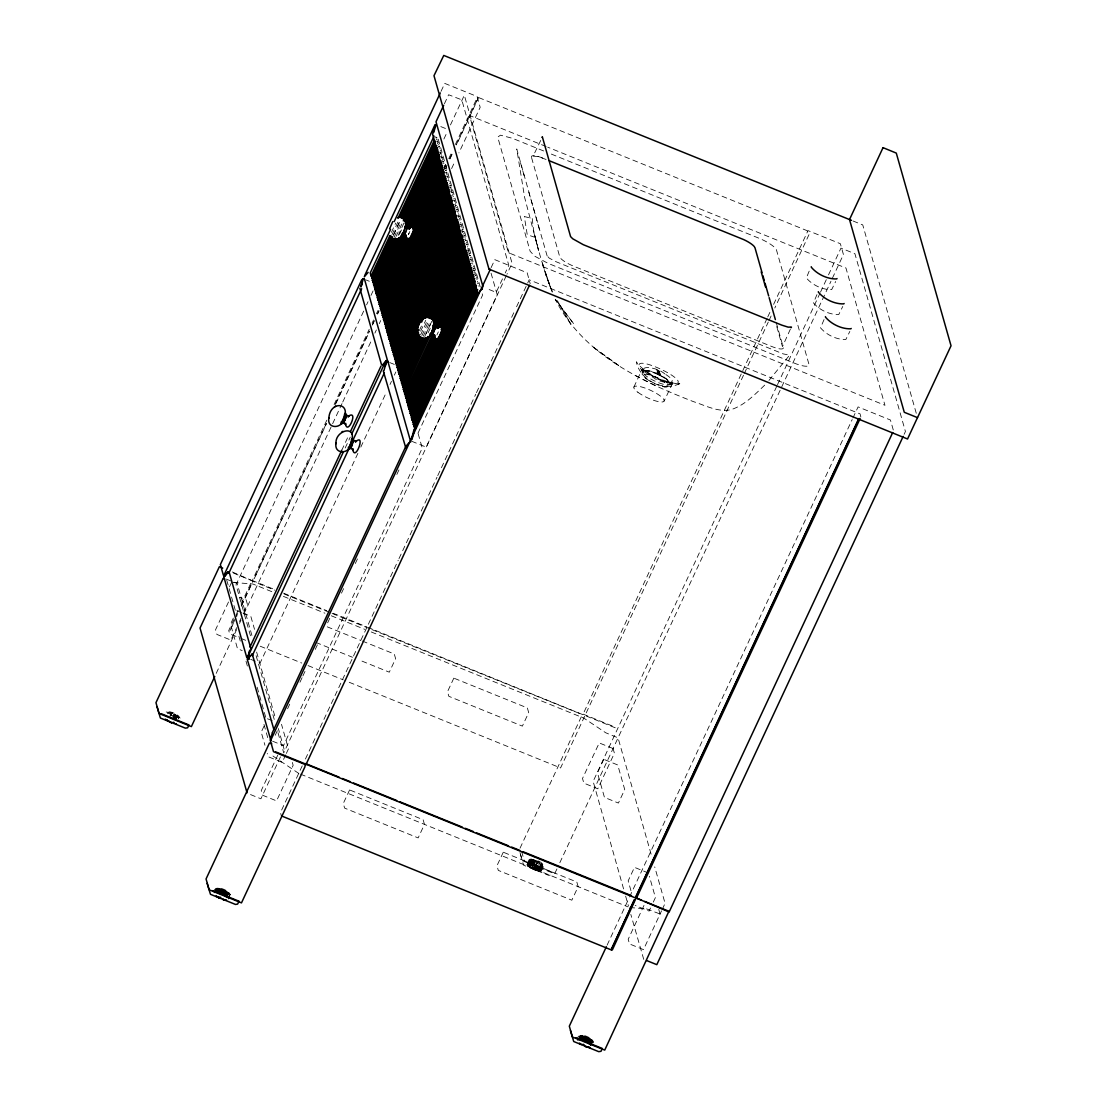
<?xml version="1.0" encoding="UTF-8"?>
<svg xmlns="http://www.w3.org/2000/svg" width="1107" height="1107" viewBox="0 0 1107 1107"><rect width="100%" height="100%" fill="white"/><g stroke="black" fill="none" stroke-linecap="round" stroke-linejoin="round"><path stroke-width="0.75" stroke-dasharray="5 3.75" d="M467.458 244.938L465.964 243.748M441.029 91.369L444.737 83.399L477.103 96.503L480.175 107.31L458.907 152.891M444.391 103.809L448.612 94.745L461.785 99.851L508.805 265.348L505.262 272.917M391.394 232.373L395.752 223.033M392.016 234.546L398.631 220.431M393.359 235.182L400.609 219.615M229.509 586.835L231.612 582.324M393.442 235.058L400.692 219.504M170.035 715.855L171.405 712.866L172.789 713.406M170.409 715.994L171.779 713.005M170.782 716.118L172.166 713.143M394.064 237.244L401.315 221.691M396.057 236.428L402.657 222.313M172.692 716.962L174.325 714.098L172.249 718.54M172.637 718.734L174.311 714.112M398.119 235.5L404.013 222.936M173.01 718.913L174.698 714.292M173.384 719.107L175.058 714.485M363.663 311.109L235.999 584.87L251.441 639.251M366.583 304.854L368.036 301.713M370.956 295.458L373.142 290.767M399.406 234.449L402.325 228.194M443.907 139.025L447.546 131.193M450.466 124.939L464.331 95.216L512.071 263.272L506.964 274.218M173.744 719.301L175.432 714.679M228.512 601.973L215.561 629.745L216.889 634.422L230.865 640.081L236.663 627.655M174.076 719.508L175.792 714.859M175.114 718.222L176.151 715.067M174.795 719.91L176.497 715.26M175.114 720.103L176.829 715.454M175.432 720.311L177.148 715.662M175.75 720.519L177.466 715.855M178.255 718.983L179.002 717.378A6.075 1.481 25 0 0 172.36 712.479A6.075 1.481 25 0 0 169.689 714.015A6.075 1.481 25 0 0 179.002 717.378M409.825 231.488L408.372 234.601L409.908 231.363M233.328 618.107L230.519 624.127L237.493 648.688L242.212 650.584M236.76 610.746L241.534 612.517M233.854 619.533L228.734 630.52L229.675 633.827L239.403 637.77M236.732 613.347L238.185 610.248M241.077 604.062L251.967 580.691M326.8 420.203L252.092 581.009L274.605 590.128M334.106 404.539L369.171 329.346M372.09 323.078L373.557 319.951M376.477 313.682L377.93 310.541M444.723 169.426L444.322 168.029L445.872 164.874M448.792 158.605L452.445 150.773M455.364 144.505L477.338 97.361L478.445 97.817L456.471 144.948M235.57 618.066L229.827 630.962L233.508 623.075M236.289 616.516L237.742 613.416M241.34 605.681L252.963 580.774L273.941 589.27M326.344 423.414L254.07 579.003L326.44 423.773M335.103 404.608L369.434 330.993M372.353 324.725L373.82 321.597M377.473 313.765L378.94 310.624M449.788 158.675L452.708 152.42M456.361 144.588L478.349 97.444L807.045 230.657L809.092 234.421L774.803 308.023M241.451 606.055L253.074 581.133L232.927 572.873M335.947 403.418L369.544 331.353M372.464 325.098L374.65 320.393M377.584 314.125L379.037 310.998M444.322 168.029L445.567 168.527L446.965 165.317M449.899 159.048L452.818 152.78M239.513 621.511L240.952 618.439M243.817 612.309L247.456 604.491L246.141 599.828L239.915 597.296M216.211 673.374L236.594 629.662M239.499 623.421L240.966 620.294M243.872 614.053L342.008 403.598M342.741 402.035L371.966 339.365M374.886 333.096L376.352 329.955M379.272 323.687L380.725 320.56M451.601 168.568L455.254 160.736M341.717 450.328L348.996 434.719M345.19 448.031L350.282 437.099M357.893 453.344L260.076 663.121L256.852 661.82M360.813 447.09L386.343 392.321M389.996 384.503L391.449 381.375M394.369 375.121L395.836 371.994M419.304 330.592L421.559 325.804M420.646 331.214L425.725 320.324M420.535 334.951L427.883 319.286M421.892 335.587L429.225 319.909M423.234 336.21L430.568 320.532M428.105 332.792L431.813 324.905M436.891 335.006L438.344 331.892M264.033 726.137L261.224 732.17L264.947 745.26M267.465 718.789L272.239 720.546M540.7 140.464L533.117 156.101L538.652 156.71L546.069 159.477M491.107 267.659L494.829 259.675L527.181 272.792L530.184 283.738M275.2 735.311L278.839 727.507M287.585 708.757L291.224 700.952M299.969 682.203L302.156 677.526M302.875 675.962L305.062 671.271M315.26 649.408L317.446 644.717M327.644 622.84L331.284 615.035M341.482 593.172L343.668 588.481M355.333 563.491L357.506 558.8M396.846 474.446L399.032 469.755M277.788 755.112L261.252 790.564L262.58 795.227L276.556 800.887L293.147 765.297L291.833 760.675M214.177 892.796C212.378 885.863 225.87 887.344 218.356 893.238M214.288 892.74L216.363 888.257M214.578 892.657L216.737 888.229M214.938 892.616L217.207 888.201L215.145 892.616M215.367 892.616L217.429 888.201M215.602 892.643L217.581 888.215M215.865 892.671L217.927 888.243M216.128 892.699L218.093 888.271M502.495 278.867L496.185 292.386L486.001 288.263M216.419 892.754L218.453 888.16M216.709 892.809L218.771 888.381M217.014 892.879L218.965 888.423M280.472 756.87L260.92 798.797L248.618 793.802M284.07 749.148L278.369 728.572M217.332 892.948L219.394 888.534M218.314 891.522L219.698 888.575L217.664 893.031M218.01 893.128L220.03 888.672M219.02 891.73C220.514 885.987 227.613 892.021 230.436 894.608M506.245 275.781L283.738 752.926L277.193 729.859M218.716 893.349L220.75 888.893M219.075 893.474L221.137 889.046M219.449 893.598L221.511 889.184M219.823 893.736L221.884 889.322M220.196 893.889L222.258 889.461M220.584 894.041L222.632 889.585M285.661 754.877L282.174 762.377L268.198 756.718L267.257 753.41M286.353 753.41L288.47 748.858L281.496 724.296M220.957 894.193L223.019 889.779M221.345 894.359L223.406 889.917M221.718 894.539L223.794 890.097M221.954 894.636L224.029 890.208M222.341 894.816L224.417 890.388M222.715 895.01L224.929 890.651M223.088 895.189L225.178 890.761M223.462 895.383L225.537 890.955M223.822 895.577L225.911 891.149M224.168 895.771L226.257 891.343M224.513 895.964L226.617 891.55M224.846 896.172L226.949 891.744M225.496 896.573L227.668 892.228M225.8 896.767L227.862 892.353L225.842 896.767M226.091 896.974L228.208 892.546M226.631 897.362L228.748 892.948M226.88 897.556L229.038 893.211M228.153 898.787L230.09 894.207M228.263 898.939L230.256 894.428M302.239 765.85L280.458 812.58L281.386 815.845M633.896 387.063L641.935 369.724L645.077 373.626C614.966 343.945 709.02 387.768 667.452 383.991L672.24 383.991L664.117 401.052M658.291 371.8L657.516 371.592L659.44 372.104L657.143 370.79L659.523 371.827M658.112 371.219C661.848 372.367 654.265 369.6 658.181 371.08M657.558 372.81L658.028 373.516M657.766 373.529L658.112 372.547L660.146 373.377M649.588 374.803L645.146 369.863L644.44 371.371C646.806 368.299 661.017 375.55 658.001 374.346L658.278 373.336M659.385 373.765L659.302 374.609L657.724 373.405M659.703 373.087L658.457 372.575M659.924 373.862L657.364 372.132L657.669 371.26L659.385 371.994M520.027 848.197L582.628 713.932L614.98 727.05L615.188 727.783L368.451 627.572M767.04 318.484L582.836 714.679M767.76 316.906L770.68 310.652M773.613 304.383L808.013 230.616L840.365 243.72L843.437 254.527L831.675 279.753M520.387 854.23L523.639 865.231L548.629 875.36L550.912 875.028L552.241 872.178L524.303 860.859L521.66 851.574M743.503 375.231L560.585 767.94L344.817 680.501M744.236 373.668L768.258 322.095M768.978 320.532L771.164 315.841M528.067 866.02L526.974 864.747L529.589 859.17L531.36 859.212L528.081 866.075L534.695 870.019L540.368 870.808M527.14 865.037L529.99 859.143M530.115 859.087L527.319 865.231M527.402 865.328L530.295 859.129M527.527 865.536L530.751 859.143M527.693 865.702L530.779 859.101M527.873 865.882L531 859.157M531.623 859.087L528.357 866.269M531.651 859.253L528.537 866.449L530.959 868.04M531.9 859.281L528.592 866.463L527.859 865.065M528.745 866.573L532.204 859.35L533.588 859.752M532.868 859.502L529.506 867.168M529.935 867.445L534.155 859.904M532.453 863.017L530.253 867.653L533.92 859.821M534.294 859.945L530.613 867.846M534.667 860.084L531.305 868.248M809.175 271.173L806.353 277.954C812.261 284.997 822.446 289.896 831.675 289.619L835.66 281.524M535.041 860.222L531.858 868.566M531.623 868.442L535.428 860.374M535.428 860.388L533.283 865.024M532.356 868.843C533.92 855.31 544.602 861.73 535.414 870.185C529.713 869.258 533.366 864.456 535.802 860.526M532.744 869.023L536.577 860.845M533.117 869.216L536.964 861.038M533.505 869.369L535.525 864.678M535.193 865.84L537.352 861.204M533.74 869.507L537.587 861.315M534.128 869.673L537.96 861.509L535.816 866.131M534.515 869.839L538.348 861.689M535.414 870.185L539.054 862.09M537.822 865.674C531.346 876.564 542.914 866.85 540.091 862.671M536.037 870.448L539.413 862.284M536.784 870.697L540.41 862.879M537.116 870.78L540.728 863.073M790.343 329.222L782.455 346.629L776.325 325.057M539.22 868.109L541.032 863.28M537.808 870.974L541.323 863.474L537.462 870.877M541.6 863.668L538.14 871.071M538.459 871.14L541.863 863.875M542.499 864.332L539.22 871.32M539.344 871.32L542.651 864.512M542.831 864.692L539.704 871.361M539.87 871.375L543.011 864.871M540.258 871.43L543.177 865.037M540.41 871.403L543.316 865.204M540.603 871.43L543.509 865.383M540.728 871.375L543.537 865.508M541.102 871.292L543.717 865.923M816.952 294.628L813.437 302.889C819.346 309.946 829.53 314.831 838.76 314.554L842.745 306.473M776.768 386.232L593.144 781.404L623.753 889.516M777.501 384.669L819.761 293.715M820.495 292.151L827.787 276.473M828.506 274.896L840.96 248.093L854.922 253.752L905.429 431.509L903.893 434.788M556.918 868.967L554.649 873.81L522.296 860.692L519.681 851.477M559.838 862.699L830.942 281.316M824.051 319.577L820.522 327.838C826.445 334.881 836.629 339.78 845.845 339.503L849.83 331.422M607.093 945.17L628.845 898.51M629.565 896.947L852.182 419.567M852.916 418.003L858.091 406.906L890.443 420.01L893.501 430.761M860.845 416.993L860.084 413.893L529.174 279.794L515.212 309.683M577.314 1040.165C576.373 1033.938 586.918 1033.606 580.248 1040.165M577.66 1039.999L580.386 1035.419L577.979 1039.93M578.38 1039.916L580.552 1035.377M578.601 1039.916L580.691 1035.419M578.836 1039.93L580.94 1035.432M579.099 1039.957L581.133 1035.432M579.362 1039.999L581.466 1035.502M579.653 1040.04L581.715 1035.377M579.943 1040.096L582.033 1035.612M580.566 1040.248L582.31 1035.64M580.898 1040.331L582.545 1035.723M581.244 1040.428L583.68 1036.041M644.011 905.374L628.195 939.289L629.523 943.953L643.485 949.612L661.557 910.853M581.59 1040.538L583.652 1036L585.146 1036.539M582.614 1039.113L584.012 1036.124L581.95 1040.649M582.31 1040.774L584.385 1036.249M582.683 1040.898L584.759 1036.373M583.057 1041.037L585.755 1036.761M583.431 1041.175L585.52 1036.664M583.818 1041.327C582.503 1032.623 596.715 1040.082 589.325 1044.261M584.192 1041.493L586.295 1036.996M584.579 1041.659L586.668 1037.162M584.953 1041.825L587.056 1037.328M585.188 1041.936L587.291 1037.439M585.575 1042.116L587.817 1037.688M585.949 1042.296L588.066 1037.785M586.323 1042.49L588.44 1037.979M586.696 1042.683L588.813 1038.172M587.056 1042.877L589.173 1038.366M650.542 908.003L649.103 911.089L635.141 905.429M653.296 902.122L655.413 897.556L649.38 876.315M587.748 1043.264L589.879 1038.767M588.08 1043.458L590.225 1038.961M588.412 1043.666L590.557 1039.169M588.73 1043.859L590.944 1039.445M589.035 1044.067L591.18 1039.57M589.602 1044.455L591.415 1039.764M589.865 1044.662L591.692 1039.971M590.349 1045.036L591.954 1040.165M590.557 1045.229L592.439 1040.538M590.764 1045.409L592.66 1040.732M590.944 1045.589L592.992 1040.995M662.263 909.359L665.072 903.34L654.721 866.906M305.421 759.042L398.257 560.197M398.99 558.634L437.002 477.214M437.735 475.65L475.747 394.23M476.467 392.667L503.519 334.729M504.252 333.165L514.492 311.247M529.686 867.113L533.214 859.599L531.056 864.235M534.958 869.839L538.694 861.896M536.452 870.406L539.759 862.478M660.021 914.161L658.776 909.401M529.215 859.489L527.126 864.927M768.95 380.434L789.595 355.195L783.064 353.853L556.184 261.778L549.266 258.152L546.941 255.62L547.384 256.782L528.053 189.477M764.702 385.139C754.614 394.729 744.264 405.632 730.578 409.784C717.793 412.344 705.367 405.466 693.549 401.661C639.874 380.905 582.365 353.313 555.257 299.305L573.924 324.074L555.257 299.305M166.188 711.995L171.419 712.894M669.527 384.683A14.903 3.625 25 0 0 653.49 372.685A14.903 3.625 25 0 0 646.585 376.283A14.903 3.625 25 0 0 669.527 384.683L670.441 382.911C664.186 375.481 653.462 370.139 643.651 370.513L643.001 372.395M452.5 192.563L451.089 191.373M458.077 212.212L456.665 211.008M476.065 275.505L474.654 274.315M233.328 582.462L252.908 584.012L272.225 591.83M613.07 748.526L599.247 742.935L582.503 778.47L583.832 783.133L597.794 788.793L614.399 753.203L613.084 748.581M177.881 716.132L180.123 718.083M629.717 907.532L646.322 908.847M529.215 866.961L532.536 859.419L530.378 864.055M662.789 386.288C665.985 389.346 672.516 383.949 671.562 383.202L670.745 383.064L672.544 383.064L666.442 382.095L667.23 382.33L656.382 378.58L642.392 369.101L643.139 370.305L642.849 369.06L642.143 374.221L646.253 378.636M168.389 712.036L167.614 713.475A6.075 1.481 25 0 1 173.453 714.845A6.075 1.481 25 0 1 178.448 718.471M437.5 140.16L436.047 138.929M440.6 151.064L440.254 150.289M445.567 168.527L444.115 167.295M455.489 203.453L455.281 202.733M473.464 266.745L473.27 266.026M646.543 908.875L660.09 914.008M663.619 381.306L670.026 381.389L669.334 382.884L666.649 379.217L658.098 373.972M535.165 237.368L527.25 234.753L524.331 216.571L532.232 218.439L533.532 230.104L538.556 250.39L545.516 273.941L552.185 291.93M593.103 1041.161L593.643 1042.808M663.301 381.099L649.629 374.692M658.845 372.533C662.069 372.505 653.725 370.485 658.679 372.118M438.607 144.477L437.293 143.287M441.707 155.381L441.499 154.648M442.952 159.754L441.25 157.208M447.283 175.031L445.567 172.401L446.868 172.388L445.498 171.723M448.529 179.389L448.321 178.656M449.774 183.762L449.705 183.084M452.874 194.68L452.652 193.933M454.105 199.039L453.898 198.305M456.582 207.77L455.281 206.594M458.45 214.315L458.243 213.582M459.696 218.688L459.474 217.954M460.927 223.047L460.72 222.313M462.173 227.419L460.858 226.229M464.027 233.964L463.819 233.231M465.272 238.323L465.065 237.59M466.517 242.696L466.296 241.963M467.126 244.882L466.185 244.495M467.749 247.055L467.68 246.391M470.849 257.973L470.641 257.239M472.094 262.345L471.886 261.598M476.439 277.622L476.218 276.875M477.671 281.981L477.463 281.247M478.916 286.353L478.847 285.675M853.068 220.999L862.754 224.929L917.495 417.588M546.152 146.539L469.479 115.474L508.473 252.714L884.963 405.3L845.969 268.046L547.744 147.189M543.634 150.953L512.333 138.264L500.461 135.179L497.721 137.116L530.17 251.317L534.861 256.257L547.84 263.245L794.342 363.151A17.754 4.331 25 0 0 808.954 364.3L776.505 250.099A17.754 4.331 25 0 0 758.835 238.171L549.888 153.499M440.807 126.599L447.186 129.173M435.577 136.798L437.085 137.946L435.798 137.545M436.822 141.17L438.317 142.319L437.03 141.904M438.275 146.262L439.548 146.719L439.022 145.916M438.69 147.715L439.631 148.103M439.922 152.074L441.43 153.236L439.977 152.752M441.167 156.447L442.662 157.595L441.375 157.18M442.399 160.806L443.907 161.954L442.62 161.553M442.869 162.937L443.976 163.379M443.852 165.912L445.125 166.354L444.599 165.566M445.097 170.284L446.37 170.727L445.844 169.924M446.744 176.096L448.252 177.245M446.951 176.829L447.906 177.217M447.989 180.455L449.345 181.119M449.442 185.561L450.715 186.004L450.314 185.27M449.691 186.945L451.352 188.148L449.926 187.761M450.674 189.92L451.947 190.376L451.421 189.574M452.251 192.493L451.172 192.134M452.32 195.731L453.69 196.396M453.566 200.104L455.06 201.253L453.773 200.837M454.811 204.463L456.305 205.611L455.019 205.196M456.25 209.569L457.537 210.012L456.997 209.223M457.911 215.381L459.405 216.529L457.966 216.059M459.142 219.74L460.097 220.127M460.387 224.112L461.882 225.261L460.595 224.846M461.84 229.218L463.113 229.661L462.588 228.858M462.103 230.602L463.75 231.806L462.311 231.335L462.712 232.733M463.487 235.03C466.891 236.58 462.56 235.127 463.944 237.092M464.732 239.389L466.227 240.537L464.94 240.122M467.417 248.854L468.69 249.31L468.303 248.577M467.68 250.237L469.188 250.971L467.887 250.985L468.289 252.368M468.662 253.226L469.935 253.669L469.41 252.866M469.064 254.665L470.572 255.814L469.16 255.426M470.309 259.038L471.817 260.187M470.517 259.771L471.471 260.159M471.554 263.397L472.91 264.061M472.786 267.769L474.294 268.918L473.007 268.503M473.256 269.887L474.917 271.09L473.492 270.703M474.239 272.862L475.512 273.318L474.986 272.516M475.816 275.435L474.737 275.076M475.885 278.673L477.255 279.338M477.131 283.046L478.459 283.655M657.53 372.685L659.855 373.626M657.932 374.111L657.959 373.101L660.021 374.028L660.173 375.494L659.08 373.654M366.237 280.029L369.309 281.275M389.678 362.543L397.344 365.642M417.989 433.169L482.569 295.154L481.614 291.778M411.666 441.25L426.195 447.131L497.223 294.808L491.079 273.194M232.332 571.973L251.926 580.566M283.544 593.158L326.8 610.69M333.207 613.292L366.846 626.922M284.181 594.016L330.495 612.794M332.1 613.444L370.43 628.984M372.021 629.634L582.877 714.804M283.406 596.369L324.932 613.195M331.311 615.783L364.853 629.371M371.246 631.959L583.818 718.111L605.723 732.765L618.052 737.857L651.898 856.984M226.354 579.113L232.415 581.562M233.923 582.171L237.147 583.486L252.382 637.12M327.271 626.839L360.702 640.386M362.293 641.036L394.286 654.002L395.614 658.665L389.304 672.184L358.903 659.869M315.924 642.447L352.538 657.281M243.056 613.126L250.805 616.267L254.527 629.357M241.008 638.421L245.796 640.372M260.173 646.197L301.699 663.024M308.078 665.611L343.225 679.85M250.722 659.343L255.316 661.197M648.287 872.953L634.463 867.348L628.167 880.868L631.876 893.958M272.626 741.22L283.503 745.62L422.251 448.086L417.602 431.702M298.862 773.489L272.945 756.026M300.454 774.125L627.877 906.827M643.734 959.368L630.824 914.424M635.1 375.384L658.222 387.035M664.781 373.889C655.026 365.31 629.717 364.549 653.504 377.612C661.087 384.046 683.905 385.527 664.74 373.862M542.112 864.055L538.805 871.251L540.963 866.615M552.31 292.123L545.516 273.941L552.213 291.376M657.752 372.201L658.001 374.346M539.317 229.066L516.748 148.961L524.635 197.461L538.556 250.39L534.667 235.404L534.958 236.58M776.228 322.58L783.299 347.473A13.768 3.349 25 0 1 771.98 346.588L573.44 266.109A13.768 3.349 25 0 1 559.755 256.879L531.443 157.194M520.456 162.591L524.178 175.778M438.261 139.191L481.144 290.117M440.005 152.835L440.378 154.15M457.994 216.142L458.367 217.456M625.635 896.158L628.472 906.121M256.63 652.092L275.532 718.595M256.132 655.718L274.854 721.626M226.755 580.206L236.967 616.142M257.156 687.212L265.971 718.235M238.918 636.276L240.814 642.932M246.003 661.211L247.899 667.867M263.964 724.393L268.683 741.012M538.486 860.955A6.075 1.481 25 0 1 542.416 864.47A6.075 1.481 25 0 1 536.77 863.391A6.075 1.481 25 0 1 531.429 859.613M217.705 889.765A6.075 1.481 25 0 1 222.507 890.678A6.075 1.481 25 0 1 227.959 893.916M222.23 891.799A6.075 1.481 25 0 1 218.702 888.063A6.075 1.481 25 0 1 226.686 890.803A6.075 1.481 25 0 1 228.042 893.792M580.774 1037.508A6.075 1.481 25 0 1 585.769 1037.896A6.075 1.481 25 0 1 591.802 1041.978M585.492 1039.03A6.075 1.481 25 0 1 581.978 1035.28A6.075 1.481 25 0 1 589.962 1038.02A6.075 1.481 25 0 1 591.304 1041.023M542.762 158.08A13.768 3.349 25 0 0 534.321 155.727A13.768 3.349 25 0 0 531.457 157.208M658.153 374.65L660.45 375.508L658.153 374.65M431.827 321.279L424.576 336.832L431.91 321.155M228.429 892.74L226.368 897.168L228.485 892.754M349.604 789.928L343.295 803.447L344.623 808.11L418.155 837.916L424.465 824.383L423.137 819.72L349.604 789.928M453.828 678.134L447.519 691.654L448.847 696.317L522.379 726.123L528.689 712.59L527.361 707.927L453.828 678.134M503.284 852.21L496.974 865.729L498.302 870.393L571.835 900.199L578.145 886.665L576.816 882.002L503.284 852.21M603.772 759.319L597.476 772.838L604.45 797.4L618.412 803.059L624.722 789.54L617.748 764.979L603.772 759.319M589.505 1038.574L587.402 1043.071L589.533 1038.56M592.203 1040.359L590.114 1044.842L592.3 1040.428M679.74 383.603C663.384 392.044 639.625 379.77 636.345 361.795C643.873 372.838 664.504 382.87 679.214 383.908L678.079 384.06L679.74 383.603M659.523 371.149L656.742 369.918L659.523 371.149M618.578 365.462L592.037 346.297L618.578 365.462M570.714 324.143L557.458 300.827L570.714 324.143M546.913 276.805L541.835 261.612L550.553 287.82L546.913 276.805M637.881 392.265A16.647 4.054 25 0 0 663.522 401.647A16.647 4.054 25 0 0 645.602 388.253A16.647 4.054 25 0 0 637.881 392.265M646.709 379.023A12.897 3.141 24.9 0 0 666.594 386.274A12.897 3.141 24.9 0 0 652.715 375.91A12.897 3.141 24.9 0 0 646.709 379.023M530.045 866.228A6.877 1.674 25 0 0 540.617 870.033A6.877 1.674 25 0 0 533.076 864.484A6.877 1.674 25 0 0 530.045 866.228M532.204 862.837A6.075 1.481 25 0 0 541.517 866.2A6.075 1.481 25 0 0 534.875 861.301A6.075 1.481 25 0 0 532.204 862.837"/><path stroke-width="1.5" d="M346.38 415.222L348.733 415.997C358.723 409.659 347.473 436.158 345.467 423.76M353.562 440.517L356.44 440.89L355.721 441.735M406.947 227.544L409.673 228.125L409.106 228.748M435.176 327.243L434.636 329.637M229.024 573.163L228.443 571.765L224.541 576.29L228.305 571.696L228.969 573.232L228.305 571.696L224.403 576.235M251.801 654.14L252.41 655.731L251.939 654.195M352.649 449.055C354.946 463.224 366.417 431.841 355.444 441.956M406.255 235.141C406.034 251.081 420.785 221.206 409.313 228.236M434.511 334.577C434.899 351.306 448.999 318.249 437.085 328.419M344.734 413.589L344.056 416.813M346.339 415.734L346.311 414.17L344.761 413.409M346.422 415.582L345.813 417.892M353.424 441.651C354.503 438.58 350.573 437.417 351.528 441.126M353.617 440.877L351.223 447.311M406.809 228.665C407.888 225.593 403.861 224.417 404.913 228.153M345.661 423.303L345.619 424.618M352.856 448.598L352.801 449.912M434.484 335.047L434.442 336.362M342.741 420.798C352.981 402.298 329.844 399.862 328.834 418.363L328.89 417.713C326.44 429.419 342.409 428.949 343.585 418.986M349.923 446.093L351.514 441.347M403.308 233.12L404.899 228.36M431.55 332.557C441.79 314.042 418.667 311.62 417.643 330.121L417.713 329.457C415.263 341.094 431.163 340.79 432.408 330.73M389.609 228.789L392.777 221.58M346.131 416.993L346.311 416.232M406.892 228.554L406.38 230.201M434.871 328.834C436.366 324.78 432.117 323.798 432.865 328.558M362.653 280.458L361.048 286.699L362.626 280.445M385.291 366.071L386.481 361.394M248.895 658.596L247.567 658.056L249.725 650.169M247.719 658.112L249.449 651.788M359.858 288.249L381.445 364.494M363.041 278.895L364.549 279.351L363.082 278.756L364.549 279.351L387.713 361.256M361.076 286.699L362.349 282.05M433.695 132.453L436.033 124.662M270.274 740.265L272.336 732.737M383.935 370.693L386.523 361.256L387.99 361.851L386.523 361.256M411.264 439.7L413.838 430.291M411.956 439.465L413.631 433.307M404.622 229.121C407.777 224.209 404.816 215.616 398.063 217.512M351.237 442.108C357.658 423.953 334.715 430.277 336.016 443.658L336.071 443.008C333.636 454.645 349.535 454.34 350.781 444.281M406.449 230.159L404.595 234.338M345.882 417.837L344.028 422.016M432.851 333.774L434.691 329.582M374.374 282.977L372.948 282.465L393.262 238.918M404.387 229.827C403.488 236.234 395.047 244.01 390.287 236.123M343.807 417.519L342.589 420.452M351.002 442.814L350.02 445.18M432.629 329.263L431.647 331.643M434.387 330.467L433.626 332.169M271.727 743.752L269.458 743.005L206.054 878.958L209.126 889.765L241.478 902.883L304.882 766.916L305.518 763.553L339.212 777.211M403.156 232.761L404.152 231.294M405.383 232.733L405.757 231.903M344.817 420.425L345.176 419.595M351.998 445.72L352.372 444.889M440.295 92.933L220.362 564.584L223.42 575.336M157.125 706.999L160.377 718.014L185.367 728.143L187.65 727.797L188.979 724.96L176.539 719.924M224.14 574.851L361.809 279.614M443.699 105.29L436.006 121.784L483.026 286.851M223.185 578.366L200.035 628.015L247.041 792.833M224.666 578.961L223.462 578.269M228.858 573.108L361.657 288.719M390.55 229.398L370.236 272.945L370.873 275.186L372.519 276.39L371.08 275.92L389.941 235.473M394.175 221.621L434.069 136.064M397.925 218.37L434.193 140.589M373.626 280.279L371.703 278.106L391.283 236.109M400.001 217.442L435.535 141.212M171.433 722.802L166.493 719.854M167.115 720.256L165.842 719.633M373.834 282.174L372.326 280.292L392.639 236.732M401.343 218.065L435.438 144.948M167.032 720.422L168.126 720.851M402.685 218.688L436.781 145.584M171.64 722.788L169.205 721.432M375.079 286.547L373.571 284.651L395.324 237.991M403.308 220.874L437.403 147.757M375.84 288.789L374.18 286.838L396.666 238.614M404.65 221.497L438.012 149.943M375.37 290.532L374.803 289.024L398.741 237.687M405.273 223.683L438.635 152.129M376.933 293.092L375.425 291.196L401.537 235.196M405.895 225.87L439.258 154.316M376.601 294.891L376.048 293.383L402.879 235.833M406.518 228.056L439.88 156.488M176.428 723.95L176.165 723.923M378.179 297.465L376.671 295.569L404.954 234.905M407.86 228.679L439.77 160.238M379.175 299.859L377.279 297.755L406.297 235.528L406.186 236.926M409.203 229.301L441.112 160.861M379.424 301.824L377.902 299.928L406.919 237.714M411.998 226.824L441.735 163.047M380.31 304.148L378.525 302.114L408.262 238.337M412.62 228.997L442.357 165.22M380.656 306.196L379.148 304.3L442.98 167.406M443.603 169.592L379.77 306.487L381.417 308.438M381.901 310.555L380.393 308.659L444.225 171.779M382.524 312.741L381.002 310.846L444.115 175.515M383.548 315.191L381.624 313.032L445.457 176.138M383.755 317.1L382.247 315.204L446.079 178.324M214.758 676.488L191.386 726.593L159.034 713.475L155.962 702.682L219.366 566.715L222.715 568.085M384.655 319.425L382.87 317.391L446.702 180.51M385.278 321.611L383.492 319.577L447.325 182.683M385.762 323.714L384.101 321.763L447.934 184.869M386.509 325.984L384.724 323.936L448.556 187.055M386.855 328.018L385.347 326.122L449.179 189.242M388.031 330.965L385.969 328.309L449.802 191.414M388.1 332.377L386.592 330.495L449.691 195.15M389.124 334.84L387.215 332.667L451.047 195.787M389.346 336.749L387.824 334.854L451.656 197.959M390.231 339.074L388.446 337.04L452.279 200.146M390.577 341.108L389.069 339.226L452.182 203.882M391.338 343.364L389.692 341.399L453.524 204.518M454.756 208.877L390.923 345.771L392.362 346.283L390.314 343.585L454.147 206.691M249.988 647.028L341.717 450.328M350.449 431.605L381.029 366.03M393.469 350.116L391.546 347.958L455.378 211.063M247.581 657.35L343.004 452.708M351.749 433.972L385.25 362.114M393.677 352.026L392.169 350.13L455.281 214.8M394.673 354.434L392.791 352.317L456.624 215.422M252.299 655.621L348.677 449.331M352.317 441.513L384.378 372.782M394.922 356.399L393.414 354.503L456.513 219.172M395.822 358.723L394.023 356.689L457.869 219.795M396.168 360.757L394.645 358.862L458.478 221.981M396.929 362.999L395.268 361.048L459.101 224.154M396.444 364.743L395.891 363.234L459.723 226.34M398.022 367.303L396.514 365.407L459.613 230.076M399.046 369.766L397.136 367.593L460.969 230.713M399.267 371.675L397.745 369.78L460.858 234.449M400.153 374L398.368 371.966L417.962 329.955M421.587 322.179L462.2 235.071M400.499 376.034L398.99 374.138L418.571 332.142M425.102 318.138L462.823 237.258M401.26 378.29L399.613 376.325L419.193 334.328M427.177 317.211L463.446 239.444M401.744 380.407L400.236 378.511L419.816 336.514M428.52 317.847L464.068 241.617M402.367 382.579L400.845 380.697L421.158 337.137M429.862 318.47L464.677 243.803M402.99 384.766L401.467 382.87L422.5 337.76M431.218 319.093L465.3 245.989M403.598 386.952L402.09 385.056L423.856 338.396M432.56 319.729L465.203 249.725M404.595 389.36L402.713 387.242L425.918 337.469M433.183 321.902L466.545 250.348M404.844 391.311L403.335 389.429L427.994 336.528M433.072 325.652L467.168 252.534M405.743 393.649L403.958 391.601L430.07 335.601M434.414 326.274L467.791 254.721M406.227 395.752L404.567 393.788L432.491 334.217M435.757 326.897L468.399 256.893M406.85 397.925L405.19 395.974L433.487 335.31L431.938 334.854L432.865 333.636M437.113 327.534L469.022 259.08M407.597 400.194L405.812 398.16L434.83 335.933M438.455 328.156L469.645 261.266M407.943 402.228L406.435 400.333L435.452 338.119M440.531 327.229L470.267 263.452M408.981 404.692L407.058 402.519L436.795 338.742M441.14 329.402L470.89 265.625M409.189 406.601L407.667 404.705L471.499 267.811M410.171 408.995L408.289 406.892L472.122 269.997M410.42 410.96L408.912 409.064L472.744 272.184M411.181 413.202L409.535 411.25L473.367 274.356M412.081 415.595L410.157 413.437L473.99 276.542M412.427 417.574L410.78 415.609L474.612 278.729M475.124 284.651L412.012 419.982L413.437 420.494L411.389 417.796L475.221 280.915M542.112 137.434L542.319 136.728L570.589 236.607L572.72 238.766L583.292 244.689L781.846 325.154L788.129 327.132L791.463 327.091L791.048 327.714M414.558 424.327L412.634 422.168L476.467 285.274M414.765 426.237L413.257 424.341L476.356 289.01M415.665 428.561L413.88 426.527L477.712 289.647M272.433 732.46L405.799 446.453L408.953 442.786M477.601 293.383L414.641 428.769M413.921 430.111L477.297 294.213L481.241 289.633M490.373 269.222L270.454 740.874L273.512 751.667L305.878 764.785L529.45 285.302M207.147 883.441L210.468 894.304L235.459 904.433L237.604 904.115L239.001 901.389M216.502 896.31L217.207 896.504M218.674 897.639L217.539 896.712M226.271 900.392L222.95 899.271M226.492 900.268L223.683 899.534M811.251 266.718L811.334 267.271C817.243 274.315 827.427 279.213 836.657 278.936L837.044 278.563M818.336 291.667L818.419 292.22C824.328 299.264 834.512 304.162 843.742 303.885L844.129 303.498M825.435 316.616L825.504 317.169C831.412 324.213 841.597 329.097 850.826 328.821L851.214 328.447M606.359 946.72L569.316 1026.175L572.388 1036.982L604.74 1050.1L668.919 911.269L644.731 901.458M570.465 1030.52L573.717 1041.521L598.721 1051.65L601.004 1051.318L602.319 1048.467L583.749 1040.94M858.285 419.678L635.432 897.583L636.539 898.026L860.125 418.557M859.115 418.474L635.543 897.957L275.657 751.888M581.272 1044.579L579.819 1043.403M579.293 1043.237L580.774 1044.012M585.741 1046.572L586.544 1046.696M586.489 1046.835L587.264 1046.931M589.491 1047.471L588.287 1047.222M892.712 432.533L669.14 912.002L636.567 898.151L641.534 900.171M903.174 436.366L656.811 964.667L646.599 960.53M403.405 232.207C399.959 234.975 402.173 237.991 404.622 234.2M342.367 420.84C339.434 422.846 341.62 425.199 343.682 422.473M349.549 446.121C346.74 448.031 349.079 450.563 350.864 447.768M431.19 332.584C427.593 335.504 432.242 335.712 432.048 334.757M343.64 422.639L344.042 421.892M348.11 417.09L349.092 415.817L348.539 416.44M350.836 447.92L351.237 447.186M404.249 234.795L403.557 235.445L406.034 236.372M437.348 328.184L438.068 327.34L435.245 326.939M250.805 655.344L247.774 658.803L250.915 655.399M364.245 276.875L368.119 272.391M382.302 365.185L386.315 360.522M387.782 361.117L386.26 360.591M478.57 293.424L477.671 292.857L432.602 134.265L435.3 124.634M343.336 422.929L345.329 424.133M350.518 448.224L352.51 449.428M423.317 318.608L424.493 317.847M334.494 406.85L335.684 406.089M341.689 432.145L342.866 431.384M434.816 125.188L364.59 275.795M481.49 289.453L482.334 288.941M228.928 571.959L229.024 573.08M273.886 729.596L252.368 654.458L252.465 655.579M387.948 331.007L386.592 330.495M589.754 1047.485L584.787 1046.309M383.603 315.73L382.247 315.204M393.525 350.656L392.169 350.13M398.99 370.278L397.745 369.78M409.023 405.217L407.667 404.705M414.613 424.867L413.257 424.341M223.586 899.728L222.853 899.479M404.276 231.405L405.328 231.764M432.533 330.841L433.57 331.187M343.71 419.096L344.761 419.442M350.891 444.391L351.943 444.737M373.557 280.777L372.326 280.292M379.148 300.426L377.902 299.928M384.724 320.075L383.492 319.577M388.931 335.296L387.824 334.854M394.645 354.987L393.414 354.503M400.222 374.636L398.99 374.138M404.567 389.913L403.335 389.429M410.143 409.562L408.912 409.064M433.418 335.449L434.138 335.878M851.477 220.348L443.769 55.433L433.986 75.705L488.962 269.043M549.169 160.695L743.738 239.61A13.768 3.349 25 0 1 754.6 247.013M372.602 277.815L371.08 275.92M371.703 278.106L372.81 278.549M373.571 284.651L374.664 285.094M374.803 289.024L375.91 289.467M376.048 293.383L377.141 293.825M377.279 297.755L378.386 298.198M379.148 304.3L380.255 304.743M380.393 308.659L381.486 309.116M381.624 313.032L382.731 313.475M382.87 317.391L383.963 317.847M384.724 323.936L385.831 324.393M385.969 328.309L387.076 328.751M387.215 332.667L388.308 333.124M388.446 337.04L389.553 337.483M389.069 339.226L390.176 339.669M390.314 343.585L391.408 344.028M392.445 347.667L390.923 345.771M391.546 347.958L392.653 348.401M392.791 352.317L393.898 352.759M394.645 358.862L395.752 359.318M395.891 363.234L396.998 363.677M397.136 367.593L398.229 368.036M398.368 371.966L399.475 372.409M400.236 378.511L401.329 378.954M401.467 382.87L402.574 383.326M402.713 387.242L403.82 387.685M403.958 391.601L405.051 392.058M404.567 393.788L405.674 394.23M405.812 398.16L406.919 398.603M407.058 402.519L408.151 402.962M408.289 406.892L409.396 407.334M410.157 413.437L411.25 413.88M411.389 417.796L412.496 418.238M413.52 421.878L412.012 419.982M412.634 422.168L413.741 422.611M413.88 426.527L414.973 426.97M247.608 657.918L248.923 658.457M247.774 658.803L249.103 659.329M342.409 778.512L350.393 781.736M353.59 783.036L396.707 800.513M399.904 801.814L462.186 827.054M465.383 828.34L473.367 831.578M476.563 832.879L508.514 845.817M511.711 847.118L519.695 850.356M522.878 851.643L631.488 895.66M636.276 897.597L612.309 950L611.202 949.543L634.436 899.714L611.299 949.917L281.552 815.956M161.041 713.641L173.467 718.678M212.807 890.609L238.918 901.181M576.069 1037.826L580.677 1039.694M219.186 898.012L216.017 896.02M374.733 284.513L372.948 282.465M166.41 720.02L165.247 719.121M481.683 288.194L482.389 288.747M405.729 447.685L383.285 370.928M270.911 740.486L247.152 658.9M489.003 269.126L907.546 438.995L917.495 417.588M762.903 275.698L764.19 280.223M765.048 283.226L768.673 295.984M769.144 297.631L775.37 319.577M754.988 247.802L762.059 272.696M761.201 271.852L765.491 286.907M387.99 361.851L410.739 441.928M229.107 571.987L250.915 648.73M223.711 576.401L246.723 657.364M174.173 722.567A6.877 1.674 25 0 1 173.038 722.207M220.846 897.569A6.877 1.674 25 0 1 219.656 896.988M584.122 1044.8A6.877 1.674 25 0 1 582.919 1044.219M883.04 147.66L849.512 219.546L904.281 412.288L917.509 417.643L951.038 345.771L896.283 153.084L883.04 147.66"/></g></svg>
